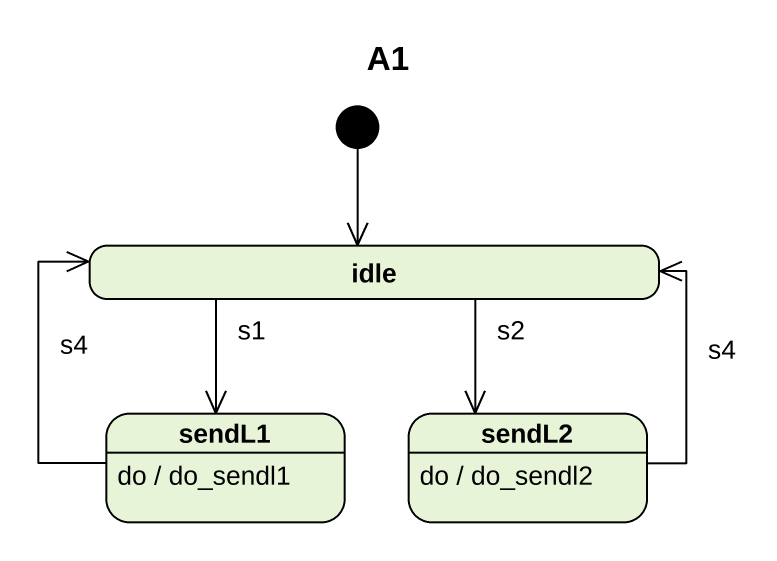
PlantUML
@startuml
title A1
hide empty description
state idle
state sendL1
sendL1 : do / do_sendl1
state sendL2
sendL2 : do / do_sendl2
[*] --> idle
idle --> sendL1 : s1
idle --> sendL2 : s2
sendL1 -up-> idle : s4
sendL2 -up-> idle : s4
@enduml
